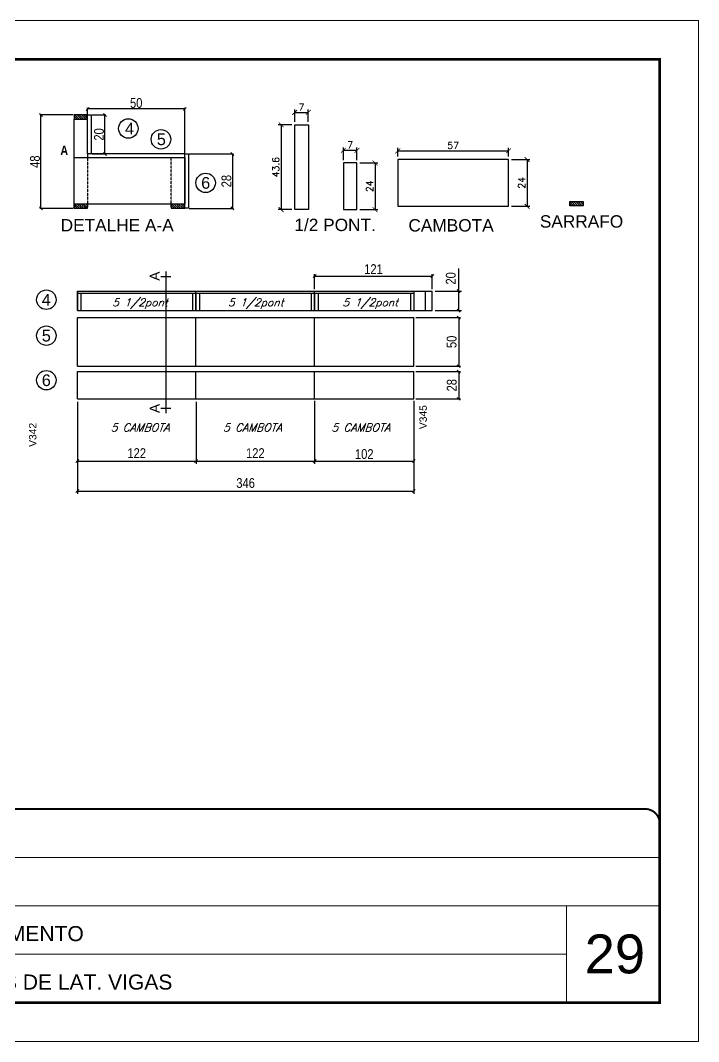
# Model space of a CAD drawing. Extents: x -3394 to 16474, y -5031 to 14397.
# Drawn here: x 5060 to 5757, y 5307 to 6357 of the extents above; entities that cross this region are included whole.
import ezdxf
from ezdxf.enums import TextEntityAlignment as Align

# ---------------------------------------------------------------- set-up
doc = ezdxf.new("R2010")
doc.units = 0
for name, pattern in [('CONTINUO', [0]), ('DASHED', [0.75, 0.5, -0.25]), ('HIDDEN', [0.375, 0.25, -0.125])]:
    doc.linetypes.add(name, pattern=pattern)
doc.layers.get('0').update_dxf_attribs({"linetype": 'CONTINUOUS'})
doc.layers.get('Defpoints').update_dxf_attribs({"linetype": 'CONTINUOUS'})
for name, color, linetype, lineweight in [('CARIMBO', 255, 'CONTINUOUS', 9), ('Folhas', 255, 'CONTINUOUS', 9), ('SARRAFO DE PRESSAO', 251, 'DASHED', 9), ('Texto Seção', 7, 'CONTINUOUS', 15)]:
    doc.layers.add(name, color=color, linetype=linetype, lineweight=lineweight)
for name, color, linetype in [('COTA', 241, 'CONTINUOUS'), ('detalhes', 4, 'CONTINUOUS'), ('NOMENCLATURA', 7, 'CONTINUOUS'), ('Painéis', 200, 'CONTINUOUS'), ('Sarr 3.5x7', 81, 'CONTINUOUS'), ('SARR_2.2x7', 40, 'CONTINUOUS'), ('SARR_3.5x7', 81, 'CONTINUOUS'), ('texto', 7, 'CONTINUOUS')]:
    doc.layers.add(name, color=color, linetype=linetype)
doc.styles.add('ARIAL', font='arial.ttf')
doc.styles.add('COTA TECNICA', font='techl___.ttf', dxfattribs={"height": 10})
doc.styles.add('COTA TECNICA 2X', font='techl___.ttf', dxfattribs={"height": 10})
doc.styles.add('ROMANS', font='romans.shx')
doc.styles.add('TECNICA', font='techb___.ttf', dxfattribs={"height": 10})
doc.dimstyles.new('Cota Seção (2x)', dxfattribs={"dimtxt": 7, "dimasz": 5, "dimexe": 3, "dimexo": 3, "dimgap": 2, "dimtad": 3, "dimdec": 1, "dimlfac": 0.5, "dimzin": 12, "dimdsep": 46, "dimtxsty": 'ROMANS', "dimblk": 'ARCHTICK', "dimcen": 0, "dimclrd": 4, "dimclre": 4, "dimclrt": 1, "dimadec": 1, "dimazin": 3, "dimtfac": 1, "dimtdec": 1, "dimtmove": 0, "dimatfit": 3, "dimldrblk": 'OBLIQUE', "dimfxl": 1, "dimtolj": 1, "dimtzin": 12, "dimarcsym": 0})
doc.dimstyles.new('PAINEL', dxfattribs={"dimtxt": 10, "dimasz": 3, "dimexe": 3, "dimexo": 3, "dimgap": 3, "dimtad": 1, "dimdec": 1, "dimzin": 12, "dimdsep": 46, "dimtxsty": 'COTA TECNICA', "dimblk1": 'OBLIQUE', "dimblk2": 'OBLIQUE', "dimsah": 1, "dimcen": 0.9, "dimclrd": 4, "dimclre": 4, "dimclrt": 240, "dimadec": 1, "dimazin": 3, "dimtfac": 1, "dimtdec": 1, "dimtmove": 0, "dimatfit": 3, "dimfxl": 1, "dimtolj": 1, "dimtzin": 12, "dimarcsym": 0})
doc.dimstyles.new('SECAO', dxfattribs={"dimscale": 0.333333, "dimtxt": 5, "dimasz": 9, "dimexe": 3, "dimexo": 3, "dimgap": 3, "dimtad": 1, "dimdec": 1, "dimlfac": 0.5, "dimzin": 12, "dimdsep": 46, "dimtxsty": 'COTA TECNICA 2X', "dimblk1": 'OBLIQUE', "dimblk2": 'OBLIQUE', "dimsah": 1, "dimcen": 0.9, "dimclrd": 4, "dimclre": 4, "dimclrt": 240, "dimadec": 1, "dimazin": 3, "dimtfac": 1, "dimtdec": 1, "dimtmove": 0, "dimatfit": 3, "dimfxl": 1, "dimtolj": 1, "dimtzin": 12, "dimarcsym": 0})
pattern_1 = [(135, (36353.5693, -117257.2604), (-1.122532015, -1.122532015), [])]
pattern_2 = [(135, (36253.5693, -117348.8604), (-1.122532015, -1.122532015), [])]
pattern_3 = [(135, (36353.5693, -117348.8604), (-1.122532015, -1.122532015), [])]

# ---------------------------------------------------------------- blocks, each defined once
blk = doc.blocks.new('9999999999')
at = {"color": 30, "linetype": 'CONTINUO'}
for p, q in [((98564.6, 34379.6), (99584, 34379.6)), ((98564.6, 34329.8), (99488, 34329.8)), ((99584, 34329.8), (99488, 34329.8)), ((99488, 34329.8), (99488, 34230.2)), ((98564.6, 34280), (99488, 34280))]:
    blk.add_line(p, q, dxfattribs=at)
at = {"color": 30, "linetype": 'CONTINUO', "const_width": 2}
blk.add_lwpolyline([(99584, 34230.2), (99584, 34414.4, 0.414214), (99569, 34429.4), (98229, 34429.4, 0.414214), (98214, 34414.4), (98214, 34245.2, 0.414214), (98229, 34230.2), (99584, 34230.2)], format="xyb", dxfattribs=at)
at = {"layer": 'Folhas'}
blk.add_lwpolyline([(98139, 34190.2), (99624, 34190.2), (99624, 35240.2), (98139, 35240.2)], close=True, dxfattribs=at)
at = {"layer": 'Folhas', "color": 30, "const_width": 3}
blk.add_lwpolyline([(98214, 34230.2), (99584, 34230.2), (99584, 35200.2), (98214, 35200.2)], close=True, dxfattribs=at)
at = {"color": 7, "linetype": 'Continuous', "ltscale": 5, "style": 'ARIAL'}
for s, p in [('1° PAVIMENTO', (98837.7, 34293.5)), ('PAINÉIS DE LAT. VIGAS', (98837.7, 34243.7))]:
    blk.add_text(s, height=15.483, dxfattribs=at).set_placement(p)
blk = doc.blocks.new('_Oblique')
at = {"color": 0, "linetype": 'ByBlock', "lineweight": -2}
blk.add_line((-0.5, -0.5), (0.5, 0.5), dxfattribs=at)
blk = doc.blocks.new('*D877')
at = {"layer": 'COTA', "color": 4, "linetype": 'ByBlock', "lineweight": -2, "transparency": 16777216}
for p, q in [((5118.4, 5964.4), (5118.4, 5900.5)), ((5240.4, 5964.4), (5240.4, 5900.5)), ((5118.4, 5903.5), (5240.4, 5903.5))]:
    blk.add_line(p, q, dxfattribs=at)
at = {"layer": 'Defpoints', "color": 0, "linetype": 'ByBlock', "transparency": 16777216}
for p in [(5118.4, 5967.4), (5240.4, 5967.4), (5240.4, 5903.5)]:
    blk.add_point(p, dxfattribs=at)
at = {"layer": 'COTA', "color": 4, "linetype": 'ByBlock', "lineweight": -2, "transparency": 16777216, "xscale": 3, "yscale": 3, "zscale": 3, "rotation": 180}
blk.add_blockref('_Oblique', (5118.4, 5903.5), dxfattribs=at)
at = {"layer": 'COTA', "color": 4, "linetype": 'ByBlock', "lineweight": -2, "transparency": 16777216, "xscale": 3, "yscale": 3, "zscale": 3}
blk.add_blockref('_Oblique', (5240.4, 5903.5), dxfattribs=at)
at = {"layer": 'COTA', "color": 240, "linetype": 'ByBlock', "transparency": 16777216, "insert": (5179.4, 5911.6), "char_height": 10, "attachment_point": 5, "style": 'COTA TECNICA'}
blk.add_mtext('\\A1;122', dxfattribs=at)
blk = doc.blocks.new('*D876')
at = {"layer": 'COTA', "color": 4, "lineweight": -2, "transparency": 16777216}
for p, q in [((5240.4, 5964.4), (5240.4, 5900.5)), ((5362.4, 5964.4), (5362.4, 5900.5)), ((5240.4, 5903.5), (5362.4, 5903.5))]:
    blk.add_line(p, q, dxfattribs=at)
at = {"layer": 'Defpoints', "color": 0, "transparency": 16777216}
for p in [(5240.4, 5967.4), (5362.4, 5967.4), (5362.4, 5903.5)]:
    blk.add_point(p, dxfattribs=at)
at = {"layer": 'COTA', "color": 4, "lineweight": -2, "transparency": 16777216, "xscale": 3, "yscale": 3, "zscale": 3, "rotation": 180}
blk.add_blockref('_Oblique', (5240.4, 5903.5), dxfattribs=at)
at = {"layer": 'COTA', "color": 4, "lineweight": -2, "transparency": 16777216, "xscale": 3, "yscale": 3, "zscale": 3}
blk.add_blockref('_Oblique', (5362.4, 5903.5), dxfattribs=at)
at = {"layer": 'COTA', "color": 240, "transparency": 16777216, "insert": (5301.4, 5911.6), "char_height": 10, "attachment_point": 5, "style": 'COTA TECNICA'}
blk.add_mtext('\\A1;122', dxfattribs=at)
blk = doc.blocks.new('*D878')
at = {"layer": 'COTA', "color": 4, "lineweight": -2, "transparency": 16777216}
for p, q in [((5118.4, 5964.4), (5118.4, 5869.6)), ((5464.4, 5964.4), (5464.4, 5869.6)), ((5118.4, 5872.6), (5464.4, 5872.6))]:
    blk.add_line(p, q, dxfattribs=at)
at = {"layer": 'Defpoints', "color": 0, "transparency": 16777216}
for p in [(5118.4, 5967.4), (5464.4, 5967.4), (5464.4, 5872.6)]:
    blk.add_point(p, dxfattribs=at)
at = {"layer": 'COTA', "color": 4, "lineweight": -2, "transparency": 16777216, "xscale": 3, "yscale": 3, "zscale": 3, "rotation": 180}
blk.add_blockref('_Oblique', (5118.4, 5872.6), dxfattribs=at)
at = {"layer": 'COTA', "color": 4, "lineweight": -2, "transparency": 16777216, "xscale": 3, "yscale": 3, "zscale": 3}
blk.add_blockref('_Oblique', (5464.4, 5872.6), dxfattribs=at)
at = {"layer": 'COTA', "color": 240, "transparency": 16777216, "insert": (5291.4, 5880.8), "char_height": 10, "attachment_point": 5, "style": 'COTA TECNICA'}
blk.add_mtext('\\A1;346', dxfattribs=at)
blk = doc.blocks.new('*D879')
at = {"layer": 'COTA', "color": 4, "lineweight": -2, "transparency": 16777216}
for p, q in [((5510.5, 6078.2), (5510.5, 6101.4)), ((5486.4, 6078.2), (5513.5, 6078.2)), ((5510.5, 6058.2), (5510.5, 6078.2)), ((5486.4, 6058.2), (5513.5, 6058.2))]:
    blk.add_line(p, q, dxfattribs=at)
at = {"layer": 'Defpoints', "color": 0, "transparency": 16777216}
for p in [(5483.4, 6078.2), (5510.5, 6078.2), (5483.4, 6058.2)]:
    blk.add_point(p, dxfattribs=at)
at = {"layer": 'COTA', "color": 4, "lineweight": -2, "transparency": 16777216, "xscale": 3, "yscale": 3, "zscale": 3}
for p, rotation in [((5510.5, 6078.2), 90), ((5510.5, 6058.2), 270)]:
    blk.add_blockref('_Oblique', p, dxfattribs=dict(at, rotation=rotation))
at = {"layer": 'COTA', "color": 240, "transparency": 16777216, "insert": (5502.4, 6091.3), "char_height": 10, "attachment_point": 5, "rotation": 90, "style": 'COTA TECNICA'}
blk.add_mtext('\\A1;20', dxfattribs=at)
blk = doc.blocks.new('*D880')
at = {"layer": 'COTA', "color": 4, "linetype": 'Continuous', "lineweight": -2, "transparency": 16777216}
for p, q in [((5466.4, 6051), (5512.5, 6051)), ((5510.5, 6051), (5510.5, 6001)), ((5466.4, 6001), (5512.5, 6001))]:
    blk.add_line(p, q, dxfattribs=at)
at = {"layer": 'Defpoints', "color": 0, "linetype": 'Continuous', "transparency": 16777216}
for p in [(5464.4, 6051), (5464.4, 6001), (5510.5, 6001)]:
    blk.add_point(p, dxfattribs=at)
at = {"layer": 'COTA', "color": 4, "linetype": 'Continuous', "lineweight": -2, "transparency": 16777216, "xscale": 3, "yscale": 3, "zscale": 3}
for p, rotation in [((5510.5, 6051), 90), ((5510.5, 6001), 270)]:
    blk.add_blockref('_Oblique', p, dxfattribs=dict(at, rotation=rotation))
at = {"layer": 'COTA', "color": 240, "linetype": 'Continuous', "transparency": 16777216, "insert": (5503.3, 6026), "char_height": 10, "attachment_point": 5, "rotation": 90, "style": 'COTA TECNICA'}
blk.add_mtext('\\A1;50', dxfattribs=at)
blk = doc.blocks.new('*D881')
at = {"layer": 'COTA', "color": 4, "linetype": 'Continuous', "lineweight": -2, "transparency": 16777216}
for p, q in [((5466.4, 5995.4), (5512.5, 5995.4)), ((5510.5, 5995.4), (5510.5, 5967.4)), ((5466.4, 5967.4), (5512.5, 5967.4))]:
    blk.add_line(p, q, dxfattribs=at)
at = {"layer": 'Defpoints', "color": 0, "linetype": 'Continuous', "transparency": 16777216}
for p in [(5464.4, 5995.4), (5464.4, 5967.4), (5510.5, 5967.4)]:
    blk.add_point(p, dxfattribs=at)
at = {"layer": 'COTA', "color": 4, "linetype": 'Continuous', "lineweight": -2, "transparency": 16777216, "xscale": 3, "yscale": 3, "zscale": 3}
for p, rotation in [((5510.5, 5995.4), 90), ((5510.5, 5967.4), 270)]:
    blk.add_blockref('_Oblique', p, dxfattribs=dict(at, rotation=rotation))
at = {"layer": 'COTA', "color": 240, "linetype": 'Continuous', "transparency": 16777216, "insert": (5503.4, 5981.4), "char_height": 10, "attachment_point": 5, "rotation": 90, "style": 'COTA TECNICA'}
blk.add_mtext('\\A1;28', dxfattribs=at)
blk = doc.blocks.new('*D885')
at = {"layer": 'COTA', "color": 4, "linetype": 'Continuous', "lineweight": -2, "transparency": 16777216}
for p, q in [((5362.4, 5965.4), (5362.4, 5901.5)), ((5464.4, 5965.4), (5464.4, 5901.5)), ((5362.4, 5903.5), (5464.4, 5903.5))]:
    blk.add_line(p, q, dxfattribs=at)
at = {"layer": 'Defpoints', "color": 0, "linetype": 'Continuous', "transparency": 16777216}
for p in [(5362.4, 5967.4), (5464.4, 5967.4), (5464.4, 5903.5)]:
    blk.add_point(p, dxfattribs=at)
at = {"layer": 'COTA', "color": 4, "linetype": 'Continuous', "lineweight": -2, "transparency": 16777216, "xscale": 3, "yscale": 3, "zscale": 3, "rotation": 180}
blk.add_blockref('_Oblique', (5362.4, 5903.5), dxfattribs=at)
at = {"layer": 'COTA', "color": 4, "linetype": 'Continuous', "lineweight": -2, "transparency": 16777216, "xscale": 3, "yscale": 3, "zscale": 3}
blk.add_blockref('_Oblique', (5464.4, 5903.5), dxfattribs=at)
at = {"layer": 'COTA', "color": 240, "linetype": 'Continuous', "transparency": 16777216, "insert": (5413.4, 5910.6), "char_height": 10, "attachment_point": 5, "style": 'COTA TECNICA'}
blk.add_mtext('\\A1;102', dxfattribs=at)
blk = doc.blocks.new('_ArchTick')
at = {"color": 0, "linetype": 'ByBlock', "const_width": 0.15}
blk.add_lwpolyline([(-0.5, -0.5), (0.5, 0.5)], dxfattribs=at)
blk = doc.blocks.new('*D899')
at = {"layer": 'COTA', "color": 4, "lineweight": -2, "transparency": 16777216}
for p, q in [((5338.9, 6249.2), (5324.9, 6249.2)), ((5327.9, 6249.2), (5327.9, 6162)), ((5338.9, 6162), (5324.9, 6162))]:
    blk.add_line(p, q, dxfattribs=at)
at = {"layer": 'Defpoints', "color": 0, "transparency": 16777216}
for p in [(5341.9, 6249.2), (5327.9, 6162), (5341.9, 6162)]:
    blk.add_point(p, dxfattribs=at)
at = {"layer": 'COTA', "color": 4, "lineweight": -2, "transparency": 16777216, "xscale": 5, "yscale": 5, "zscale": 5}
for p, rotation in [((5327.9, 6249.2), 90), ((5327.9, 6162), 270)]:
    blk.add_blockref('_ArchTick', p, dxfattribs=dict(at, rotation=rotation))
at = {"layer": 'COTA', "color": 1, "transparency": 16777216, "insert": (5322.4, 6205.6), "char_height": 7, "attachment_point": 5, "rotation": 90, "style": 'ROMANS'}
blk.add_mtext('\\A1;43.6', dxfattribs=at)
blk = doc.blocks.new('*D900')
at = {"layer": 'COTA', "color": 4, "lineweight": -2, "transparency": 16777216}
for p, q in [((5341.9, 6252.2), (5341.9, 6264.9)), ((5341.9, 6261.9), (5355.9, 6261.9)), ((5355.9, 6252.2), (5355.9, 6264.9))]:
    blk.add_line(p, q, dxfattribs=at)
at = {"layer": 'Defpoints', "color": 0, "transparency": 16777216}
for p in [(5355.9, 6261.9), (5341.9, 6249.2), (5355.9, 6249.2)]:
    blk.add_point(p, dxfattribs=at)
at = {"layer": 'COTA', "color": 4, "lineweight": -2, "transparency": 16777216, "xscale": 5, "yscale": 5, "zscale": 5, "rotation": 180}
blk.add_blockref('_ArchTick', (5341.9, 6261.9), dxfattribs=at)
at = {"layer": 'COTA', "color": 4, "lineweight": -2, "transparency": 16777216, "xscale": 5, "yscale": 5, "zscale": 5}
blk.add_blockref('_ArchTick', (5355.9, 6261.9), dxfattribs=at)
at = {"layer": 'COTA', "color": 1, "transparency": 16777216, "insert": (5348.9, 6267.4), "char_height": 7, "attachment_point": 5, "style": 'ROMANS'}
blk.add_mtext('\\A1;7', dxfattribs=at)
blk = doc.blocks.new('*D901')
at = {"layer": 'COTA', "color": 4, "lineweight": -2, "transparency": 16777216}
for p, q in [((5408.9, 6210), (5427.5, 6210)), ((5424.5, 6210), (5424.5, 6162)), ((5408.9, 6162), (5427.5, 6162))]:
    blk.add_line(p, q, dxfattribs=at)
at = {"layer": 'Defpoints', "color": 0, "transparency": 16777216}
for p in [(5405.9, 6210), (5405.9, 6162), (5424.5, 6162)]:
    blk.add_point(p, dxfattribs=at)
at = {"layer": 'COTA', "color": 4, "lineweight": -2, "transparency": 16777216, "xscale": 5, "yscale": 5, "zscale": 5}
for p, rotation in [((5424.5, 6210), 90), ((5424.5, 6162), 270)]:
    blk.add_blockref('_ArchTick', p, dxfattribs=dict(at, rotation=rotation))
at = {"layer": 'COTA', "color": 1, "transparency": 16777216, "insert": (5419, 6186), "char_height": 7, "attachment_point": 5, "rotation": 90, "style": 'ROMANS'}
blk.add_mtext('\\A1;24', dxfattribs=at)
blk = doc.blocks.new('*D902')
at = {"layer": 'COTA', "color": 4, "lineweight": -2, "transparency": 16777216}
for p, q in [((5391.9, 6213), (5391.9, 6226)), ((5391.9, 6223), (5405.9, 6223)), ((5405.9, 6213), (5405.9, 6226))]:
    blk.add_line(p, q, dxfattribs=at)
at = {"layer": 'Defpoints', "color": 0, "transparency": 16777216}
for p in [(5405.9, 6223), (5391.9, 6210), (5405.9, 6210)]:
    blk.add_point(p, dxfattribs=at)
at = {"layer": 'COTA', "color": 4, "lineweight": -2, "transparency": 16777216, "xscale": 5, "yscale": 5, "zscale": 5, "rotation": 180}
blk.add_blockref('_ArchTick', (5391.9, 6223), dxfattribs=at)
at = {"layer": 'COTA', "color": 4, "lineweight": -2, "transparency": 16777216, "xscale": 5, "yscale": 5, "zscale": 5}
blk.add_blockref('_ArchTick', (5405.9, 6223), dxfattribs=at)
at = {"layer": 'COTA', "color": 1, "transparency": 16777216, "insert": (5398.9, 6228.5), "char_height": 7, "attachment_point": 5, "style": 'ROMANS'}
blk.add_mtext('\\A1;7', dxfattribs=at)
blk = doc.blocks.new('*D907')
at = {"layer": 'COTA', "color": 4, "lineweight": -2, "transparency": 16777216}
for p, q in [((5447.8, 6216.5), (5447.8, 6225.4)), ((5447.8, 6222.4), (5561.8, 6222.4)), ((5561.8, 6216.5), (5561.8, 6225.4))]:
    blk.add_line(p, q, dxfattribs=at)
at = {"layer": 'Defpoints', "color": 0, "transparency": 16777216}
for p in [(5561.8, 6222.4), (5447.8, 6213.5), (5561.8, 6213.5)]:
    blk.add_point(p, dxfattribs=at)
at = {"layer": 'COTA', "color": 4, "lineweight": -2, "transparency": 16777216, "xscale": 5, "yscale": 5, "zscale": 5, "rotation": 180}
blk.add_blockref('_ArchTick', (5447.8, 6222.4), dxfattribs=at)
at = {"layer": 'COTA', "color": 4, "lineweight": -2, "transparency": 16777216, "xscale": 5, "yscale": 5, "zscale": 5}
blk.add_blockref('_ArchTick', (5561.8, 6222.4), dxfattribs=at)
at = {"layer": 'COTA', "color": 1, "transparency": 16777216, "insert": (5504.8, 6227.9), "char_height": 7, "attachment_point": 5, "style": 'ROMANS'}
blk.add_mtext('\\A1;57', dxfattribs=at)
blk = doc.blocks.new('*D908')
at = {"layer": 'COTA', "color": 4, "lineweight": -2, "transparency": 16777216}
for p, q in [((5564.8, 6213.5), (5583.8, 6213.5)), ((5580.8, 6213.5), (5580.8, 6165.5)), ((5564.8, 6165.5), (5583.8, 6165.5))]:
    blk.add_line(p, q, dxfattribs=at)
at = {"layer": 'Defpoints', "color": 0, "transparency": 16777216}
for p in [(5561.8, 6213.5), (5561.8, 6165.5), (5580.8, 6165.5)]:
    blk.add_point(p, dxfattribs=at)
at = {"layer": 'COTA', "color": 4, "lineweight": -2, "transparency": 16777216, "xscale": 5, "yscale": 5, "zscale": 5}
for p, rotation in [((5580.8, 6213.5), 90), ((5580.8, 6165.5), 270)]:
    blk.add_blockref('_ArchTick', p, dxfattribs=dict(at, rotation=rotation))
at = {"layer": 'COTA', "color": 1, "transparency": 16777216, "insert": (5575.3, 6189.5), "char_height": 7, "attachment_point": 5, "rotation": 90, "style": 'ROMANS'}
blk.add_mtext('\\A1;24', dxfattribs=at)
blk = doc.blocks.new('*D903')
at = {"layer": 'COTA', "color": 4, "lineweight": -2, "transparency": 16777216}
for p, q in [((5113.9, 6259.3), (5079.9, 6259.3)), ((5080.9, 6163.3), (5080.9, 6259.3)), ((5113.9, 6163.3), (5079.9, 6163.3))]:
    blk.add_line(p, q, dxfattribs=at)
at = {"layer": 'Defpoints', "color": 0, "transparency": 16777216}
for p in [(5080.9, 6259.3), (5114.9, 6259.3), (5114.9, 6163.3)]:
    blk.add_point(p, dxfattribs=at)
at = {"layer": 'COTA', "color": 4, "lineweight": -2, "transparency": 16777216, "xscale": 3, "yscale": 3, "zscale": 3}
for p, rotation in [((5080.9, 6259.3), 90), ((5080.9, 6163.3), 270)]:
    blk.add_blockref('_Oblique', p, dxfattribs=dict(at, rotation=rotation))
at = {"layer": 'COTA', "color": 240, "transparency": 16777216, "insert": (5074.8, 6211.3), "char_height": 10, "attachment_point": 5, "rotation": 90, "style": 'COTA TECNICA 2X'}
blk.add_mtext('\\A1;48', dxfattribs=at)
blk = doc.blocks.new('*D904')
at = {"layer": 'COTA', "color": 4, "lineweight": -2, "transparency": 16777216}
for p, q in [((5133.5, 6259.3), (5147.7, 6259.3)), ((5146.7, 6219.3), (5146.7, 6259.3)), ((5133.5, 6219.3), (5147.7, 6219.3))]:
    blk.add_line(p, q, dxfattribs=at)
at = {"layer": 'Defpoints', "color": 0, "transparency": 16777216}
for p in [(5132.5, 6259.3), (5146.7, 6259.3), (5132.5, 6219.3)]:
    blk.add_point(p, dxfattribs=at)
at = {"layer": 'COTA', "color": 4, "lineweight": -2, "transparency": 16777216, "xscale": 3, "yscale": 3, "zscale": 3}
for p, rotation in [((5146.7, 6259.3), 90), ((5146.7, 6219.3), 270)]:
    blk.add_blockref('_Oblique', p, dxfattribs=dict(at, rotation=rotation))
at = {"layer": 'COTA', "color": 240, "transparency": 16777216, "insert": (5140.6, 6239.3), "char_height": 10, "attachment_point": 5, "rotation": 90, "style": 'COTA TECNICA 2X'}
blk.add_mtext('\\A1;20', dxfattribs=at)
blk = doc.blocks.new('*D905')
at = {"layer": 'COTA', "color": 4, "lineweight": -2, "transparency": 16777216}
for p, q in [((5233.5, 6219.3), (5278.8, 6219.3)), ((5277.8, 6219.3), (5277.8, 6163.3)), ((5233.5, 6163.3), (5278.8, 6163.3))]:
    blk.add_line(p, q, dxfattribs=at)
at = {"layer": 'Defpoints', "color": 0, "transparency": 16777216}
for p in [(5232.5, 6219.3), (5232.5, 6163.3), (5277.8, 6163.3)]:
    blk.add_point(p, dxfattribs=at)
at = {"layer": 'COTA', "color": 4, "lineweight": -2, "transparency": 16777216, "xscale": 3, "yscale": 3, "zscale": 3}
for p, rotation in [((5277.8, 6219.3), 90), ((5277.8, 6163.3), 270)]:
    blk.add_blockref('_Oblique', p, dxfattribs=dict(at, rotation=rotation))
at = {"layer": 'COTA', "color": 240, "transparency": 16777216, "insert": (5271.7, 6191.3), "char_height": 10, "attachment_point": 5, "rotation": 90, "style": 'COTA TECNICA 2X'}
blk.add_mtext('\\A1;28', dxfattribs=at)
blk = doc.blocks.new('*D906')
at = {"layer": 'COTA', "color": 4, "lineweight": -2, "transparency": 16777216}
for p, q in [((5128.9, 6260.3), (5128.9, 6266.5)), ((5228.9, 6265.5), (5128.9, 6265.5)), ((5228.9, 6220.3), (5228.9, 6266.5))]:
    blk.add_line(p, q, dxfattribs=at)
at = {"layer": 'Defpoints', "color": 0, "transparency": 16777216}
for p in [(5128.9, 6265.5), (5128.9, 6259.3), (5228.9, 6219.3)]:
    blk.add_point(p, dxfattribs=at)
at = {"layer": 'COTA', "color": 4, "lineweight": -2, "transparency": 16777216, "xscale": 3, "yscale": 3, "zscale": 3, "rotation": 180}
blk.add_blockref('_Oblique', (5128.9, 6265.5), dxfattribs=at)
at = {"layer": 'COTA', "color": 4, "lineweight": -2, "transparency": 16777216, "xscale": 3, "yscale": 3, "zscale": 3}
blk.add_blockref('_Oblique', (5228.9, 6265.5), dxfattribs=at)
at = {"layer": 'COTA', "color": 240, "transparency": 16777216, "insert": (5178.9, 6271.6), "char_height": 10, "attachment_point": 5, "style": 'COTA TECNICA 2X'}
blk.add_mtext('\\A1;50', dxfattribs=at)
blk = doc.blocks.new('*D979')
at = {"layer": 'COTA', "color": 4, "linetype": 'Continuous', "lineweight": -2, "transparency": 16777216}
for p, q in [((5362.4, 6080.2), (5362.4, 6095.7)), ((5362.4, 6093.7), (5483.4, 6093.7)), ((5483.4, 6080.2), (5483.4, 6095.7))]:
    blk.add_line(p, q, dxfattribs=at)
at = {"layer": 'Defpoints', "color": 0, "linetype": 'Continuous', "transparency": 16777216}
for p in [(5483.4, 6093.7), (5362.4, 6078.2), (5483.4, 6078.2)]:
    blk.add_point(p, dxfattribs=at)
at = {"layer": 'COTA', "color": 4, "linetype": 'Continuous', "lineweight": -2, "transparency": 16777216, "xscale": 3, "yscale": 3, "zscale": 3, "rotation": 180}
blk.add_blockref('_Oblique', (5362.4, 6093.7), dxfattribs=at)
at = {"layer": 'COTA', "color": 4, "linetype": 'Continuous', "lineweight": -2, "transparency": 16777216, "xscale": 3, "yscale": 3, "zscale": 3}
blk.add_blockref('_Oblique', (5483.4, 6093.7), dxfattribs=at)
at = {"layer": 'COTA', "color": 240, "linetype": 'Continuous', "transparency": 16777216, "insert": (5422.9, 6100.8), "char_height": 10, "attachment_point": 5, "style": 'COTA TECNICA'}
blk.add_mtext('\\A1;121', dxfattribs=at)

msp = doc.modelspace()

# ---------------------------------------------------------------- hatches: boundary and pattern name
at = {"layer": 'SARR_2.2x7'}
h = msp.add_hatch(dxfattribs=at)
h.set_pattern_fill('ANSI31', color=256, scale=0.5, angle=90)
h.set_pattern_definition(pattern_1)
h.paths.add_polyline_path([(5114.94, 6259.31), (5114.94, 6254.91), (5128.94, 6254.91), (5128.94, 6259.31)])
h = msp.add_hatch(dxfattribs=at)
h.set_pattern_fill('ANSI31', color=256, scale=0.5, angle=90)
h.set_pattern_definition(pattern_1)
h.paths.add_polyline_path([(5114.94, 6259.31), (5114.94, 6254.91), (5128.94, 6254.91), (5128.94, 6259.31)])
h = msp.add_hatch(dxfattribs=at)
h.set_pattern_fill('ANSI31', color=256, scale=0.5, angle=90)
h.set_pattern_definition(pattern_3)
h.paths.add_polyline_path([(5114.94, 6167.71), (5114.94, 6163.31), (5128.94, 6163.31), (5128.94, 6167.71)])
h = msp.add_hatch(dxfattribs=at)
h.set_pattern_fill('ANSI31', color=256, scale=0.5, angle=90)
h.set_pattern_definition(pattern_3)
h.paths.add_polyline_path([(5114.94, 6167.71), (5114.94, 6163.31), (5128.94, 6163.31), (5128.94, 6167.71)])
h = msp.add_hatch(dxfattribs=at)
h.set_pattern_fill('ANSI31', color=256, scale=0.5, angle=90)
h.set_pattern_definition(pattern_2)
h.paths.add_polyline_path([(5214.94, 6167.71), (5214.94, 6163.31), (5228.94, 6163.31), (5228.94, 6167.71)])
h = msp.add_hatch(dxfattribs=at)
h.set_pattern_fill('ANSI31', color=256, scale=0.5, angle=90)
h.set_pattern_definition(pattern_2)
h.paths.add_polyline_path([(5214.94, 6167.71), (5214.94, 6163.31), (5228.94, 6163.31), (5228.94, 6167.71)])
h = msp.add_hatch(dxfattribs=at)
h.set_pattern_fill('ANSI31', color=256, scale=0.5, angle=270, style=0)
h.set_pattern_definition([(315, (28581.3129, -2063.6051), (1.12253202, 1.12253202), [])])
h.paths.add_polyline_path([(5624.69, 6166.04), (5624.69, 6170.44), (5638.69, 6170.44), (5638.69, 6166.04)])

# ---------------------------------------------------------------- linework, layer by layer
at = {"layer": 'detalhes'}
for p, q in [((5204.39, 6093.37), (5214.39, 6093.37)), ((5209.39, 6098.37), (5209.39, 5952.74)), ((5204.39, 5957.74), (5214.39, 5957.74))]:
    msp.add_line(p, q, dxfattribs=at)
at = {"layer": 'Painéis', "linetype": 'ByBlock'}
for p, q in [((5118.36, 6078.17), (5423.36, 6078.17)), ((5118.36, 6058.17), (5118.36, 6078.17)), ((5240.36, 6058.17), (5240.36, 6078.17)), ((5362.36, 6058.17), (5362.36, 6078.17)), ((5423.36, 6078.17), (5423.36, 6078.17)), ((5423.36, 6078.17), (5423.36, 6078.17)), ((5423.36, 6078.17), (5483.36, 6078.17)), ((5483.36, 6058.17), (5483.36, 6078.17)), ((5118.36, 6058.17), (5423.36, 6058.17)), ((5118.36, 6050.96), (5464.36, 6050.96)), ((5118.36, 6000.96), (5118.36, 6050.96)), ((5240.36, 6000.96), (5240.36, 6050.96)), ((5362.36, 6000.96), (5362.36, 6050.96)), ((5423.36, 6058.17), (5423.36, 6058.17)), ((5423.36, 6058.17), (5483.36, 6058.17)), ((5464.36, 6000.96), (5464.36, 6050.96)), ((5118.36, 6000.96), (5464.36, 6000.96)), ((5118.36, 5995.38), (5464.36, 5995.38)), ((5118.36, 5967.38), (5118.36, 5995.38)), ((5240.36, 5967.38), (5240.36, 5995.38)), ((5362.36, 5967.38), (5362.36, 5995.38)), ((5464.36, 5967.38), (5464.36, 5995.38)), ((5118.36, 5967.38), (5464.36, 5967.38))]:
    msp.add_line(p, q, dxfattribs=at)
at = {"layer": 'Painéis', "linetype": 'Continuous'}
for points in [[(5128.94, 6219.31), (5128.94, 6259.31), (5132.54, 6259.31), (5132.54, 6219.31)], [(5228.94, 6163.31), (5228.94, 6219.31), (5232.54, 6219.31), (5232.54, 6163.31)]]:
    msp.add_lwpolyline(points, close=True, dxfattribs=at)
at = {"layer": 'Painéis'}
msp.add_lwpolyline([(5228.94, 6219.31), (5128.94, 6219.31), (5128.94, 6215.71), (5228.94, 6215.71)], close=True, dxfattribs=at)
at = {"layer": 'Painéis', "elevation": 0}
for points in [[(5114.94, 6215.71), (5228.94, 6215.71), (5228.94, 6167.71), (5114.94, 6167.71)], [(5561.84, 6213.53), (5447.84, 6213.53), (5447.84, 6165.53), (5561.84, 6165.53)]]:
    msp.add_lwpolyline(points, close=True, dxfattribs=at)
at = {"layer": 'Painéis', "color": 1}
for centre in [(5170.79, 6245.38), (5204.34, 6234.26), (5250.28, 6189.48), (5086.46, 6069.35), (5086.46, 6032.39), (5086.46, 5986.56)]:
    msp.add_circle(centre, 10, dxfattribs=at)
at = {"layer": 'Sarr 3.5x7', "linetype": 'HIDDEN'}
for p, q in [((5128.94, 6215.71), (5128.94, 6163.31)), ((5214.94, 6163.31), (5214.94, 6215.71))]:
    msp.add_line(p, q, dxfattribs=at)
at = {"layer": 'Sarr 3.5x7'}
for points in [[(5341.92, 6249.24), (5355.92, 6249.24), (5355.92, 6162.04), (5341.92, 6162.04)], [(5391.92, 6162.04), (5405.92, 6162.04), (5405.92, 6210.04), (5391.92, 6210.04)]]:
    msp.add_lwpolyline(points, close=True, dxfattribs=at)
at = {"layer": 'SARR_2.2x7', "linetype": 'Continuous'}
for p, q in [((5118.36, 6075.97), (5240.36, 6075.97)), ((5240.36, 6075.97), (5362.36, 6075.97)), ((5362.36, 6075.97), (5464.36, 6075.97)), ((5423.36, 6075.97), (5423.36, 6075.97)), ((5476.36, 6058.17), (5476.36, 6078.17))]:
    msp.add_line(p, q, dxfattribs=at)
at = {"layer": 'SARR_2.2x7'}
for points in [[(5128.94, 6259.31), (5114.94, 6259.31), (5114.94, 6254.91), (5128.94, 6254.91)], [(5128.94, 6259.31), (5114.94, 6259.31), (5114.94, 6254.91), (5128.94, 6254.91)], [(5228.94, 6167.71), (5214.94, 6167.71), (5214.94, 6163.31), (5228.94, 6163.31)], [(5228.94, 6167.71), (5214.94, 6167.71), (5214.94, 6163.31), (5228.94, 6163.31)], [(5624.69, 6166.04), (5624.69, 6170.44), (5638.69, 6170.44), (5638.69, 6166.04)]]:
    msp.add_lwpolyline(points, close=True, dxfattribs=at)
at = {"layer": 'SARR_2.2x7', "elevation": 0}
msp.add_lwpolyline([(5128.94, 6167.71), (5114.94, 6167.71), (5114.94, 6163.31), (5128.94, 6163.31)], close=True, dxfattribs=at)
msp.add_lwpolyline([(5128.94, 6167.71), (5114.94, 6167.71), (5114.94, 6163.31), (5128.94, 6163.31)], close=True, dxfattribs=at)
at = {"layer": 'SARR_3.5x7'}
for p, q in [((5114.94, 6254.91), (5128.94, 6254.91)), ((5114.94, 6163.31), (5114.94, 6254.91)), ((5114.94, 6163.31), (5128.94, 6163.31)), ((5214.94, 6163.31), (5228.94, 6163.31)), ((5118.36, 6078.17), (5118.36, 6058.17)), ((5121.86, 6075.97), (5121.86, 6058.17)), ((5236.86, 6075.97), (5236.86, 6058.17)), ((5240.36, 6075.97), (5240.36, 6058.17)), ((5243.86, 6075.97), (5243.86, 6058.17)), ((5358.86, 6075.97), (5358.86, 6058.17)), ((5362.36, 6075.97), (5362.36, 6058.17)), ((5365.86, 6075.97), (5365.86, 6058.17)), ((5460.86, 6075.97), (5460.86, 6058.17)), ((5464.36, 6078.17), (5464.36, 6058.17)), ((5118.36, 6058.17), (5121.86, 6058.17)), ((5358.86, 6058.17), (5362.36, 6058.17)), ((5362.36, 6058.17), (5365.86, 6058.17)), ((5460.86, 6058.17), (5464.36, 6058.17))]:
    msp.add_line(p, q, dxfattribs=at)

# ---------------------------------------------------------------- block references
at = {"layer": 'SARRAFO DE PRESSAO', "color": 6, "linetype": 'ByBlock'}
msp.add_blockref('9999999999', (-93866.77, -28883.68), dxfattribs=at)

# ---------------------------------------------------------------- texts
at = {"layer": 'CARIMBO', "style": 'ARIAL'}
msp.add_text('29', height=40, dxfattribs=at).set_placement((5640.07, 5376.67))
at = {"layer": 'detalhes', "style": 'TECNICA'}
msp.add_text('A', height=9.6, dxfattribs=at).set_placement((5100.92, 6218.19))
at = {"layer": 'detalhes', "color": 0, "linetype": 'Continuous', "style": 'ARIAL'}
for p in [(5197.97, 6093.57), (5197.97, 5957.54)]:
    msp.add_text('A', height=10.22, rotation=90, dxfattribs=at).set_placement(p, align=Align.MIDDLE_CENTER)
at = {"layer": 'NOMENCLATURA', "linetype": 'Continuous', "style": 'ARIAL'}
for s, p in [('V345', (5477.74, 5936.25)), ('V342', (5076.28, 5918.06))]:
    msp.add_text(s, height=7.567, rotation=90, dxfattribs=at).set_placement(p)
at = {"layer": 'Painéis', "color": 255, "style": 'ARIAL'}
for s, p in [('4', (5172.04, 6245.38)), ('5', (5204.74, 6234.26)), ('6', (5250.34, 6189.48)), ('4', (5086.46, 6069.35)), ('5', (5086.46, 6032.39)), ('6', (5086.46, 5986.56))]:
    msp.add_text(s, height=12, dxfattribs=at).set_placement(p, align=Align.MIDDLE_CENTER)
at = {"layer": 'texto', "color": 2, "char_height": 8, "attachment_point": 5, "style": 'ROMANS'}
for s, insert in [('{\\Q19;\\C256;5 1/2pont}', (5182.79, 6065.22)), ('{\\Q19;\\C256;5 1/2pont}', (5301.79, 6065.22)), ('{\\Q19;\\C256;5 1/2pont}', (5419.54, 6065.22)), ('{\\Q19;\\C256;5 CAMBOTA}', (5182.79, 5937.96)), ('{\\Q19;\\C256;5 CAMBOTA}', (5298.39, 5937.96)), ('{\\Q19;\\C256;5 CAMBOTA}', (5409.76, 5937.96))]:
    msp.add_mtext(s, dxfattribs=dict(at, insert=insert))
at = {"layer": 'Texto Seção', "color": 0, "linetype": 'Continuous', "style": 'ARIAL'}
for s, height, p in [('1/2 PONT.', 12.696, (5383.45, 6146.26)), ('SARRAFO', 12.696, (5636.83, 6149.83)), ('DETALHE A-A', 12.6957, (5159.35, 6145.93)), ('CAMBOTA', 12.696, (5502.67, 6145.83))]:
    msp.add_text(s, height=height, dxfattribs=at).set_placement(p, align=Align.MIDDLE_CENTER)

# ---------------------------------------------------------------- dimensions: what is measured, and where the dimension line sits
at = {"layer": 'COTA'}
for base, p1, p2, angle, dimstyle, picture, middle in [((5128.94, 6265.48), (5228.94, 6219.31), (5128.94, 6259.31), 180, 'SECAO', '*D906', (5178.94, 6271.59)), ((5080.92, 6259.31), (5114.94, 6163.31), (5114.94, 6259.31), 90, 'SECAO', '*D903', (5074.83, 6211.31)), ((5146.72, 6259.31), (5132.54, 6219.31), (5132.54, 6259.31), 90, 'SECAO', '*D904', (5140.61, 6239.31)), ((5327.89, 6162.04), (5341.92, 6249.24), (5341.92, 6162.04), 90, 'Cota Seção (2x)', '*D899', (5322.39, 6205.64)), ((5277.84, 6163.31), (5232.54, 6219.31), (5232.54, 6163.31), 90, 'SECAO', '*D905', (5271.75, 6191.31)), ((5580.85, 6165.53), (5561.84, 6213.53), (5561.84, 6165.53), 90, 'Cota Seção (2x)', '*D908', (5575.35, 6189.53)), ((5424.49, 6162.04), (5405.92, 6210.04), (5405.92, 6162.04), 90, 'Cota Seção (2x)', '*D901', (5418.99, 6186.04)), ((5510.45, 6078.17), (5483.36, 6058.17), (5483.36, 6078.17), 90, 'PAINEL', '*D879', (5502.35, 6091.27))]:
    dim = msp.add_linear_dim(base=base, p1=p1, p2=p2, angle=angle, dimstyle=dimstyle, dxfattribs=at)
    dim.commit()
    dim.dimension.update_dxf_attribs({"geometry": picture, "text_midpoint": middle})
for base, p1, p2, picture, middle in [((5355.92, 6261.9), (5341.92, 6249.24), (5355.92, 6249.24), '*D900', (5348.92, 6261.9)), ((5405.92, 6223), (5391.92, 6210.04), (5405.92, 6210.04), '*D902', (5398.92, 6223))]:
    dim = msp.add_linear_dim(base=base, p1=p1, p2=p2, dimstyle='Cota Seção (2x)', dxfattribs=at)
    dim.commit()
    dim.dimension.update_dxf_attribs({"geometry": picture, "text_midpoint": middle, "dimtype": 160})
for base, p1, p2, dimstyle, picture, middle in [((5561.84, 6222.42), (5447.84, 6213.53), (5561.84, 6213.53), 'Cota Seção (2x)', '*D907', (5504.84, 6227.92)), ((5464.36, 5872.6), (5118.36, 5967.38), (5464.36, 5967.38), 'PAINEL', '*D878', (5291.36, 5880.82)), ((5362.36, 5903.54), (5240.36, 5967.38), (5362.36, 5967.38), 'PAINEL', '*D876', (5301.36, 5911.6))]:
    dim = msp.add_linear_dim(base=base, p1=p1, p2=p2, dimstyle=dimstyle, dxfattribs=at)
    dim.commit()
    dim.dimension.update_dxf_attribs({"geometry": picture, "text_midpoint": middle})
at = {"layer": 'COTA', "linetype": 'Continuous'}
for base, p1, p2, picture, middle in [((5483.36, 6093.71), (5362.36, 6078.17), (5483.36, 6078.17), '*D979', (5422.86, 6100.77)), ((5464.36, 5903.54), (5362.36, 5967.38), (5464.36, 5967.38), '*D885', (5413.36, 5910.65))]:
    dim = msp.add_linear_dim(base=base, p1=p1, p2=p2, dimstyle='PAINEL', override={"dimexe": 2, "dimexo": 2, "dimgap": 2, "dimadec": 8, "dimtix": 1, "dimatfit": 2, "dimldrblk": 'Oblique'}, dxfattribs=at)
    dim.commit()
    dim.dimension.update_dxf_attribs({"geometry": picture, "text_midpoint": middle})
for base, p1, p2, picture, middle in [((5510.45, 6000.96), (5464.36, 6050.96), (5464.36, 6000.96), '*D880', (5503.34, 6025.96)), ((5510.45, 5967.38), (5464.36, 5995.38), (5464.36, 5967.38), '*D881', (5503.36, 5981.38))]:
    dim = msp.add_linear_dim(base=base, p1=p1, p2=p2, angle=90, dimstyle='PAINEL', override={"dimexe": 2, "dimexo": 2, "dimgap": 2, "dimadec": 8, "dimtix": 1, "dimatfit": 2, "dimldrblk": 'Oblique'}, dxfattribs=at)
    dim.commit()
    dim.dimension.update_dxf_attribs({"geometry": picture, "text_midpoint": middle})
at = {"layer": 'COTA', "linetype": 'ByBlock'}
dim = msp.add_linear_dim(base=(5240.36, 5903.54), p1=(5118.36, 5967.38), p2=(5240.36, 5967.38), dimstyle='PAINEL', dxfattribs=at)
dim.commit()
dim.dimension.update_dxf_attribs({"geometry": '*D877', "text_midpoint": (5179.36, 5911.6)})

doc.saveas('drawing.dxf')
